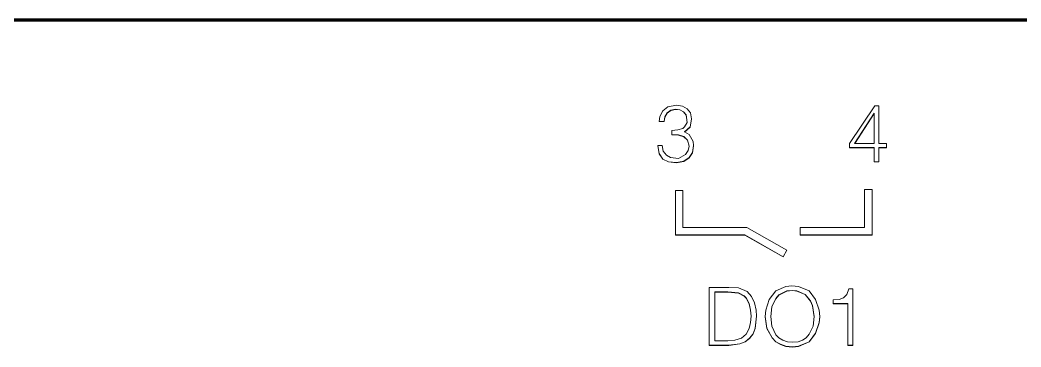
# Model space of a CAD drawing. Header units: millimetres. Extents: x 0 to 53000, y -591 to 24400.
# Drawn here: x 24641.73 to 24668.17, y 2778.7 to 2787.35 of the extents above; entities that cross this region are included whole.
import ezdxf
from ezdxf.enums import TextEntityAlignment as Align

# ---------------------------------------------------------------- set-up
doc = ezdxf.new("R2010")
doc.units = ezdxf.units.MM
doc.linetypes.add('K5LT_BASIC', pattern=[0])
doc.linetypes.add('K5LT_THIN', pattern=[0])
doc.layers.add('Основная', color=7, linetype='Continuous', lineweight=30)
doc.styles.add('текст', font='isocpeui.ttf')

# ---------------------------------------------------------------- blocks, each defined once
blk = doc.blocks.new('Программируемое реле ПР102')
at = {"layer": 'Основная', "linetype": 'K5LT_BASIC', "lineweight": 60}
for p, q in [((116.764, 44.85), (0.236, 44.85)), ((116.764, 44.844), (0.236, 44.844))]:
    blk.add_line(p, q, dxfattribs=at)
at = {"layer": 'Основная', "linetype": 'K5LT_THIN', "lineweight": 18}
for p, q in [((31.953, 42.595), (31.727, 42.556)), ((32.113, 42.569), (31.953, 42.595)), ((37.193, 42.582), (36.527, 41.583)), ((37.3, 42.582), (37.193, 42.582)), ((37.3, 41.583), (37.3, 42.582)), ((31.593, 42.449), (31.513, 42.302)), ((31.727, 42.556), (31.593, 42.449)), ((31.647, 42.289), (31.713, 42.396)), ((31.647, 42.284), (31.713, 42.39)), ((31.713, 42.396), (31.807, 42.462)), ((31.713, 42.39), (31.807, 42.457)), ((31.713, 42.39), (31.713, 42.396)), ((31.807, 42.462), (31.927, 42.489)), ((31.807, 42.457), (31.927, 42.484)), ((31.807, 42.457), (31.807, 42.462)), ((31.927, 42.484), (31.927, 42.489)), ((31.927, 42.489), (32.047, 42.476)), ((31.927, 42.484), (32.047, 42.47)), ((32.047, 42.476), (32.14, 42.422)), ((32.047, 42.47), (32.047, 42.476)), ((32.047, 42.47), (32.14, 42.417)), ((32.233, 42.502), (32.113, 42.569)), ((32.14, 42.417), (32.14, 42.422)), ((32.14, 42.422), (32.207, 42.342)), ((32.14, 42.417), (32.207, 42.337)), ((32.207, 42.342), (32.233, 42.142)), ((32.207, 42.337), (32.207, 42.342)), ((32.207, 42.337), (32.233, 42.141)), ((32.327, 42.396), (32.233, 42.502)), ((32.353, 42.236), (32.327, 42.396)), ((36.66, 41.583), (37.18, 42.382)), ((36.663, 41.583), (37.18, 42.377)), ((37.18, 42.382), (37.18, 41.583)), ((31.513, 42.302), (31.5, 42.169)), ((31.5, 42.169), (31.633, 42.169)), ((31.5, 42.164), (31.5, 42.169)), ((31.5, 42.164), (31.633, 42.164)), ((31.633, 42.169), (31.647, 42.289)), ((31.633, 42.164), (31.647, 42.284)), ((31.633, 42.164), (31.633, 42.169)), ((31.647, 42.284), (31.647, 42.289)), ((32.233, 42.142), (32.167, 42.023)), ((32.313, 42.023), (32.353, 42.236)), ((32.313, 42.017), (32.353, 42.231)), ((32.353, 42.231), (32.353, 42.236)), ((31.993, 41.943), (31.833, 41.929)), ((31.833, 41.929), (31.833, 41.823)), ((31.833, 41.823), (32.007, 41.809)), ((31.833, 41.817), (31.833, 41.823)), ((31.833, 41.817), (32.007, 41.804)), ((32.127, 41.983), (31.993, 41.943)), ((32.007, 41.804), (32.007, 41.809)), ((32.007, 41.809), (32.153, 41.769)), ((32.007, 41.804), (32.153, 41.764)), ((32.167, 42.023), (32.127, 41.983)), ((32.167, 41.889), (32.313, 42.023)), ((32.287, 41.823), (32.167, 41.889)), ((32.17, 41.887), (32.313, 42.017)), ((32.393, 41.636), (32.287, 41.823)), ((32.313, 42.017), (32.313, 42.023)), ((31.46, 41.524), (31.46, 41.53)), ((31.58, 41.53), (31.46, 41.53)), ((31.46, 41.53), (31.5, 41.316)), ((31.46, 41.524), (31.5, 41.311)), ((31.607, 41.383), (31.58, 41.53)), ((32.153, 41.764), (32.153, 41.769)), ((32.153, 41.769), (32.247, 41.676)), ((32.153, 41.764), (32.247, 41.671)), ((32.247, 41.676), (32.287, 41.516)), ((32.247, 41.671), (32.247, 41.676)), ((32.247, 41.671), (32.286, 41.514)), ((32.38, 41.343), (32.407, 41.53)), ((32.38, 41.338), (32.407, 41.524)), ((32.407, 41.53), (32.393, 41.636)), ((32.407, 41.524), (32.407, 41.53)), ((36.527, 41.583), (36.527, 41.476)), ((37.18, 41.583), (36.66, 41.583)), ((37.5, 41.583), (37.3, 41.583)), ((37.5, 41.476), (37.5, 41.583)), ((31.5, 41.311), (31.5, 41.316)), ((31.5, 41.316), (31.593, 41.17)), ((31.5, 41.311), (31.593, 41.165)), ((31.687, 41.276), (31.607, 41.383)), ((31.793, 41.21), (31.687, 41.276)), ((32.193, 41.29), (32.007, 41.183)), ((32.26, 41.396), (32.193, 41.29)), ((32.287, 41.516), (32.26, 41.396)), ((32.287, 41.21), (32.38, 41.343)), ((32.287, 41.205), (32.38, 41.338)), ((32.38, 41.338), (32.38, 41.343)), ((36.527, 41.476), (37.18, 41.476)), ((36.527, 41.471), (36.527, 41.476)), ((36.527, 41.471), (37.18, 41.471)), ((37.18, 41.476), (37.18, 41.103)), ((37.3, 41.103), (37.3, 41.476)), ((37.3, 41.476), (37.5, 41.476)), ((37.3, 41.471), (37.5, 41.471)), ((37.5, 41.471), (37.5, 41.476)), ((31.593, 41.165), (31.593, 41.17)), ((31.593, 41.17), (31.74, 41.103)), ((31.593, 41.165), (31.74, 41.098)), ((31.74, 41.103), (31.953, 41.077)), ((31.74, 41.098), (31.74, 41.103)), ((31.74, 41.098), (31.953, 41.071)), ((32.007, 41.183), (31.793, 41.21)), ((31.953, 41.077), (32.153, 41.117)), ((31.953, 41.071), (32.153, 41.111)), ((31.953, 41.071), (31.953, 41.077)), ((32.153, 41.117), (32.287, 41.21)), ((32.153, 41.111), (32.287, 41.205)), ((32.153, 41.111), (32.153, 41.117)), ((32.287, 41.205), (32.287, 41.21)), ((37.18, 41.103), (37.3, 41.103)), ((37.18, 41.098), (37.18, 41.103)), ((37.18, 41.098), (37.3, 41.098)), ((37.3, 41.098), (37.3, 41.103)), ((31.927, 40.345), (31.927, 39.166)), ((32.127, 40.345), (31.927, 40.345)), ((32.127, 40.345), (32.127, 39.366)), ((37.126, 40.365), (36.926, 40.365)), ((36.926, 40.365), (36.926, 39.366)), ((37.126, 40.365), (37.126, 39.166)), ((31.927, 39.166), (33.757, 39.166)), ((31.927, 39.161), (31.927, 39.166)), ((31.927, 39.161), (33.757, 39.161)), ((32.127, 39.366), (33.81, 39.366)), ((34.774, 38.591), (33.757, 39.166)), ((33.757, 39.161), (33.757, 39.166)), ((34.774, 38.586), (33.757, 39.161)), ((34.873, 38.765), (33.81, 39.366)), ((35.226, 39.366), (35.226, 39.166)), ((35.226, 39.366), (36.926, 39.366)), ((35.226, 39.166), (37.126, 39.166)), ((35.226, 39.161), (35.226, 39.166)), ((35.226, 39.161), (37.126, 39.161)), ((37.126, 39.161), (37.126, 39.166)), ((34.774, 38.591), (34.873, 38.765)), ((34.774, 38.586), (34.873, 38.76)), ((34.873, 38.76), (34.873, 38.765)), ((34.774, 38.586), (34.774, 38.591)), ((35.006, 37.819), (34.846, 37.805)), ((35.179, 37.805), (35.006, 37.819)), ((33.339, 37.779), (32.819, 37.779)), ((32.819, 37.779), (32.819, 36.247)), ((32.966, 36.367), (32.966, 37.659)), ((32.966, 37.659), (33.312, 37.659)), ((32.966, 37.654), (33.312, 37.654)), ((33.312, 37.659), (33.592, 37.632)), ((33.312, 37.654), (33.312, 37.659)), ((33.312, 37.654), (33.592, 37.627)), ((33.592, 37.765), (33.339, 37.779)), ((33.819, 37.672), (33.592, 37.765)), ((33.592, 37.632), (33.739, 37.552)), ((33.592, 37.627), (33.592, 37.632)), ((33.592, 37.627), (33.739, 37.547)), ((33.939, 37.539), (33.819, 37.672)), ((34.579, 37.685), (34.406, 37.459)), ((34.846, 37.805), (34.579, 37.685)), ((34.579, 37.486), (34.659, 37.579)), ((34.579, 37.48), (34.659, 37.574)), ((34.659, 37.579), (34.872, 37.685)), ((34.659, 37.574), (34.872, 37.68)), ((34.659, 37.574), (34.659, 37.579)), ((34.872, 37.685), (35.019, 37.699)), ((34.872, 37.68), (35.019, 37.693)), ((34.872, 37.68), (34.872, 37.685)), ((35.019, 37.693), (35.019, 37.699)), ((35.019, 37.699), (35.139, 37.685)), ((35.019, 37.693), (35.139, 37.68)), ((35.139, 37.685), (35.352, 37.592)), ((35.139, 37.68), (35.139, 37.685)), ((35.139, 37.68), (35.352, 37.587)), ((35.459, 37.685), (35.179, 37.805)), ((35.352, 37.592), (35.499, 37.419)), ((35.352, 37.587), (35.352, 37.592)), ((35.352, 37.587), (35.499, 37.414)), ((35.632, 37.459), (35.459, 37.685)), ((36.452, 37.592), (36.372, 37.499)), ((36.506, 37.739), (36.452, 37.592)), ((36.612, 37.739), (36.506, 37.739)), ((36.612, 36.247), (36.612, 37.739)), ((33.739, 37.552), (33.792, 37.499)), ((33.739, 37.547), (33.739, 37.552)), ((33.739, 37.547), (33.792, 37.494)), ((33.792, 37.494), (33.792, 37.499)), ((33.792, 37.499), (33.872, 37.352)), ((33.792, 37.494), (33.872, 37.347)), ((33.872, 37.352), (33.912, 37.179)), ((33.872, 37.347), (33.872, 37.352)), ((33.872, 37.347), (33.912, 37.174)), ((34.019, 37.366), (33.939, 37.539)), ((34.059, 37.179), (34.019, 37.366)), ((34.406, 37.459), (34.312, 37.179)), ((34.472, 37.273), (34.579, 37.486)), ((34.472, 37.267), (34.579, 37.48)), ((34.579, 37.48), (34.579, 37.486)), ((35.499, 37.414), (35.499, 37.419)), ((35.499, 37.419), (35.552, 37.299)), ((35.499, 37.414), (35.552, 37.294)), ((35.552, 37.299), (35.592, 37.006)), ((35.552, 37.294), (35.552, 37.299)), ((35.552, 37.294), (35.592, 37.003)), ((35.726, 37.179), (35.632, 37.459)), ((36.252, 37.459), (36.092, 37.446)), ((36.092, 37.446), (36.092, 37.352)), ((36.092, 37.352), (36.479, 37.352)), ((36.092, 37.347), (36.092, 37.352)), ((36.092, 37.347), (36.479, 37.347)), ((36.372, 37.499), (36.252, 37.459)), ((36.479, 37.352), (36.479, 36.247)), ((33.912, 37.179), (33.926, 37.02)), ((33.912, 37.174), (33.912, 37.179)), ((33.912, 37.174), (33.925, 37.017)), ((34.072, 37.02), (34.059, 37.179)), ((34.312, 37.179), (34.299, 37.006)), ((34.446, 37.006), (34.472, 37.273)), ((34.446, 37.004), (34.472, 37.267)), ((34.472, 37.267), (34.472, 37.273)), ((35.739, 37.006), (35.726, 37.179)), ((33.912, 36.847), (33.872, 36.687)), ((33.926, 37.02), (33.912, 36.847)), ((34.032, 36.7), (34.072, 37.02)), ((34.032, 36.695), (34.072, 37.014)), ((34.072, 37.014), (34.072, 37.02)), ((34.299, 37.006), (34.339, 36.7)), ((34.299, 37.001), (34.299, 37.006)), ((34.299, 37.001), (34.339, 36.695)), ((34.472, 36.753), (34.446, 37.006)), ((35.592, 37.006), (35.566, 36.753)), ((35.632, 36.567), (35.726, 36.847)), ((35.632, 36.562), (35.726, 36.841)), ((35.726, 36.847), (35.739, 37.006)), ((35.726, 36.841), (35.739, 37.001)), ((35.726, 36.841), (35.726, 36.847)), ((35.739, 37.001), (35.739, 37.006)), ((33.792, 36.54), (33.672, 36.434)), ((33.872, 36.687), (33.792, 36.54)), ((33.886, 36.434), (33.979, 36.554)), ((33.886, 36.429), (33.979, 36.548)), ((33.979, 36.554), (34.032, 36.7)), ((33.979, 36.548), (34.032, 36.695)), ((33.979, 36.548), (33.979, 36.554)), ((34.032, 36.695), (34.032, 36.7)), ((34.339, 36.695), (34.339, 36.7)), ((34.339, 36.7), (34.486, 36.447)), ((34.339, 36.695), (34.486, 36.442)), ((34.579, 36.527), (34.472, 36.753)), ((34.659, 36.447), (34.579, 36.527)), ((35.459, 36.54), (35.379, 36.447)), ((35.566, 36.753), (35.459, 36.54)), ((35.459, 36.341), (35.632, 36.567)), ((35.459, 36.335), (35.632, 36.562)), ((35.632, 36.562), (35.632, 36.567)), ((32.819, 36.242), (32.819, 36.247)), ((32.819, 36.247), (33.339, 36.247)), ((32.819, 36.242), (33.339, 36.242)), ((33.312, 36.367), (32.966, 36.367)), ((33.499, 36.38), (33.312, 36.367)), ((33.339, 36.247), (33.632, 36.287)), ((33.339, 36.242), (33.632, 36.282)), ((33.339, 36.242), (33.339, 36.247)), ((33.672, 36.434), (33.499, 36.38)), ((33.632, 36.287), (33.766, 36.341)), ((33.632, 36.282), (33.766, 36.335)), ((33.632, 36.282), (33.632, 36.287)), ((33.766, 36.341), (33.886, 36.434)), ((33.766, 36.335), (33.886, 36.429)), ((33.766, 36.335), (33.766, 36.341)), ((33.886, 36.429), (33.886, 36.434)), ((34.486, 36.442), (34.486, 36.447)), ((34.486, 36.447), (34.579, 36.341)), ((34.486, 36.442), (34.579, 36.335)), ((34.579, 36.341), (34.699, 36.274)), ((34.579, 36.335), (34.579, 36.341)), ((34.579, 36.335), (34.699, 36.269)), ((34.766, 36.38), (34.659, 36.447)), ((34.699, 36.274), (34.846, 36.221)), ((34.699, 36.269), (34.699, 36.274)), ((34.699, 36.269), (34.846, 36.215)), ((34.886, 36.341), (34.766, 36.38)), ((35.019, 36.327), (34.886, 36.341)), ((35.166, 36.341), (35.019, 36.327)), ((35.286, 36.38), (35.166, 36.341)), ((35.179, 36.221), (35.459, 36.341)), ((35.179, 36.215), (35.459, 36.335)), ((35.379, 36.447), (35.286, 36.38)), ((35.459, 36.335), (35.459, 36.341)), ((36.479, 36.247), (36.612, 36.247)), ((36.479, 36.242), (36.479, 36.247)), ((36.479, 36.242), (36.612, 36.242)), ((36.612, 36.242), (36.612, 36.247)), ((34.846, 36.221), (35.019, 36.207)), ((34.846, 36.215), (34.846, 36.221)), ((34.846, 36.215), (35.019, 36.202)), ((35.019, 36.207), (35.179, 36.221)), ((35.019, 36.202), (35.179, 36.215)), ((35.019, 36.202), (35.019, 36.207)), ((35.179, 36.215), (35.179, 36.221))]:
    blk.add_line(p, q, dxfattribs=at)
at = {"layer": 'Основная', "style": 'текст'}
blk.add_attdef('№', text='', height=40, dxfattribs=at).set_placement((57, -88), align=Align.MIDDLE_CENTER)

msp = doc.modelspace()

# ---------------------------------------------------------------- block references
at = {"layer": 'Основная'}
msp.add_blockref('Программируемое реле ПР102', (24627.11543, 2742.5), dxfattribs=at)

doc.saveas('drawing.dxf')
